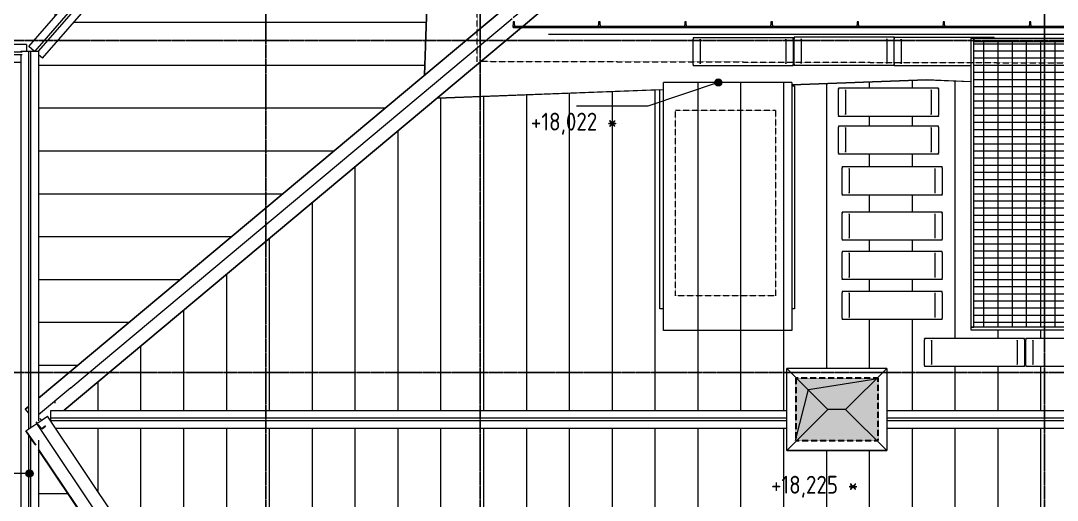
# Model space of a CAD drawing. Header units: millimetres. Extents: x -99936 to 523262, y -63190 to 327013.
# Drawn here: x 422635 to 437147, y 6504 to 13218 of the extents above; entities that cross this region are included whole.
import ezdxf

# ---------------------------------------------------------------- set-up
doc = ezdxf.new("R2010")
doc.units = ezdxf.units.MM
doc.linetypes.add('ADSK_Линия сетки', pattern=[25, 20, -2.5, 0, -2.5])
doc.linetypes.add('ADSK_Штриховая_ш3 п1_5', pattern=[4.5, 3, -1.5])
for name, color, linetype, lineweight in [('0_АР', 8, 'Continuous', 20), ('Антураж', 7, 'Continuous', 18), ('Воздуховоды', 7, 'Continuous', 18), ('Ограждение', 251, 'Continuous', 18)]:
    doc.layers.add(name, color=color, linetype=linetype, lineweight=lineweight)
doc.layers.add('Обобщенные модели', color=5, linetype='Continuous', lineweight=18, true_color=0x0000ff)
doc.styles.add('GOST Common_1', font='GOST Common_0.ttf', dxfattribs={"width": 0.9, "height": 200})

# ---------------------------------------------------------------- blocks, each defined once
blk = doc.blocks.new('Ограждение - 20 доп поручень 300-1864261-План кровли АР копия 1')
at = {"layer": 'Ограждение'}
for p, q in [((-60, 10), (-40, 10)), ((-60, 10), (-60, -10)), ((0, 10), (-40, 10)), ((0, -10), (0, 10)), ((-40, -10), (-60, -10)), ((-40, -10), (0, -10))]:
    blk.add_line(p, q, dxfattribs=at)
blk = doc.blocks.new('Ограждение - Ограждение-2940136-План кровли АР копия 1')
at = {"rotation": 89.99999999999946}
for p in [(10621, 13206), (11817, 13206), (13023, 13206), (14230, 13206), (15436, 13206), (16642, 13206), (17848, 13206)]:
    blk.add_blockref('Ограждение - 20 доп поручень 300-1864261-План кровли АР копия 1', p, dxfattribs=at)
blk = doc.blocks.new('Тип верхнего поручня - Верхний поручень_Внутренний_-2940138-План кровли АР копия 1')
at = {"layer": 'Ограждение'}
for p, q in [((10611, 13126), (10611, 13146)), ((10611, 13146), (38155, 13146)), ((38165, 13126), (10611, 13126))]:
    blk.add_line(p, q, dxfattribs=at)
blk = doc.blocks.new('Тип верхнего поручня - Верхний поручень_Внутренний_-V31-План кровли АР копия 1')
at = {"layer": 'Ограждение'}
for p, q in [((10611, 13146), (10611, 13126)), ((10611, 13146), (38155, 13146)), ((10611, 13126), (38165, 13126))]:
    blk.add_line(p, q, dxfattribs=at)
blk = doc.blocks.new('Planka_konka_K1 - Кровля - Планка конька К1-2963703-План кровли АР копия 1')
at = {"layer": 'Обобщенные модели'}
for p, q in [((9045, 17), (-20750, 17)), ((9045, 125), (-20330, 125)), ((20683, 125), (10445, 125)), ((20750, 17), (10445, 17)), ((20750, 25), (20750, 17)), ((20750, 17), (20750, -17)), ((-14985, -17), (9045, -17)), ((9045, -125), (-4793, -125)), ((10445, -17), (20750, -17)), ((20750, -125), (10445, -125)), ((20750, -17), (20750, -125))]:
    blk.add_line(p, q, dxfattribs=at)
blk = doc.blocks.new('Planka_konka_K1 - Кровля - Планка конька К1-2964228-План кровли АР копия 1')
at = {"layer": 'Обобщенные модели'}
for p, q in [((-4100, 17), (-4100, 125)), ((4049, 125), (-4100, 125)), ((-4100, -17), (-4100, 17)), ((-1270, 17), (-4100, 17)), ((4100, 17), (-1192, 17)), ((4100, 125), (4083, 125)), ((4100, 125), (4100, 17)), ((4100, 17), (4100, -17)), ((-4100, -125), (-4100, -17)), ((-4100, -17), (-1320, -17)), ((-1350, -125), (-4100, -125)), ((-1169, -17), (4100, -17)), ((4100, -125), (-1077, -125)), ((4100, -17), (4100, -125))]:
    blk.add_line(p, q, dxfattribs=at)
blk = doc.blocks.new('Planka_konka_K1 - Кровля - Планка конька К1-2964186-План кровли АР копия 1')
at = {"layer": 'Обобщенные модели'}
for p, q in [((-2850, 17), (-2850, 26)), ((-2850, -17), (-2850, 17)), ((2789, 17), (-2850, 17)), ((2850, 125), (-2409, 125)), ((2850, 125), (2850, 34)), ((-2850, -125), (-2850, -17)), ((-2850, -17), (2789, -17)), ((2769, -125), (-2850, -125))]:
    blk.add_line(p, q, dxfattribs=at)
blk = doc.blocks.new('Ограждение - Ограждение-2967915-План кровли АР копия 1')
at = {"layer": 'Ограждение'}
for p, q in [((10551, 13451), (10610, 13500)), ((10551, 13449), (10611, 13499)), ((3967, 7941), (10531, 13434)), ((3967, 7939), (10531, 13432)), ((10611, 13265), (10790, 13414)), ((4419, 8083), (10598, 13253)), ((10995, 13350), (10751, 13146)), ((10753, 13146), (10996, 13349)), ((10727, 13126), (4323, 7767)), ((4326, 7767), (10729, 13126)), ((3781, 7786), (3821, 7819)), ((3782, 7785), (3781, 7786)), ((3782, 7785), (3823, 7818)), ((3824, 7734), (3782, 7785)), ((3947, 7588), (3931, 7607)), ((4014, 7508), (3963, 7569)), ((3982, 7654), (4009, 7629)), ((4063, 7548), (4014, 7508)), ((4015, 7507), (4063, 7547)), ((4015, 7507), (4014, 7508))]:
    blk.add_line(p, q, dxfattribs=at)
blk = doc.blocks.new('Ограждение - Ограждение-2968274-План кровли АР копия 1')
at = {"layer": 'Ограждение'}
for p, q in [((10740, 20784), (10746, 20791)), ((10791, 20779), (10841, 20735)), ((10862, 20708), (10551, 20351)), ((10586, 20443), (10841, 20735)), ((10841, 20735), (10853, 20724)), ((10853, 20724), (10862, 20717)), ((10551, 20187), (10847, 20527)), ((3918, 12798), (10531, 20380)), ((10531, 20328), (3963, 12798)), ((10551, 20403), (10568, 20423)), ((4020, 12698), (10531, 20164)), ((3831, 12863), (9633, 19515)), ((3906, 12798), (3831, 12863)), ((4020, 12698), (3967, 12745))]:
    blk.add_line(p, q, dxfattribs=at)
blk = doc.blocks.new('Ограждение - Ограждение-2975933-План кровли АР копия 1')
at = {"layer": 'Ограждение'}
for p, q in [((14514, 12309), (14550, 12309)), ((14550, 12309), (14550, 9189)), ((14550, 9189), (14514, 9189))]:
    blk.add_line(p, q, dxfattribs=at)
blk = doc.blocks.new('Ограждение - Ограждение-2976120-План кровли АР копия 1')
at = {"layer": 'Ограждение'}
for p, q in [((12664, 9189), (12664, 12254)), ((12714, 9189), (12664, 9189))]:
    blk.add_line(p, q, dxfattribs=at)
blk = doc.blocks.new('Construction_Roof-Accessories_Lindab_KO - Construction_Roof-Accessories_Lindab_KO-V50-План кровли АР копия 1')
at = {"layer": 'Обобщенные модели', "lineweight": 9}
for p, q in [((34475, 12868), (34475, 12524)), ((34476, 12861), (34476, 12868)), ((34476, 12524), (34476, 12530))]:
    blk.add_line(p, q, dxfattribs=at)
blk = doc.blocks.new('Construction_Roof-Accessories_Lindab_BR - Construction_Roof-Accessories_Lindab_BR-V51-План кровли АР копия 1')
at = {"layer": 'Обобщенные модели', "lineweight": 9}
for p, q in [((34378, 12886), (34378, 12889)), ((35778, 12889), (34378, 12889)), ((34378, 12886), (34378, 12871)), ((34378, 12870), (34378, 12871)), ((34378, 12864), (34378, 12870)), ((34378, 12528), (34378, 12864)), ((35778, 12889), (35778, 12886)), ((35778, 12871), (35778, 12886)), ((35778, 12871), (35778, 12870)), ((35778, 12870), (35778, 12864)), ((35778, 12864), (35778, 12528)), ((34378, 12520), (34378, 12528)), ((34378, 12513), (34378, 12520)), ((34378, 12513), (34378, 12498)), ((34378, 12496), (34378, 12498)), ((35778, 12496), (34378, 12496)), ((35778, 12528), (35778, 12520)), ((35778, 12520), (35778, 12513)), ((35778, 12498), (35778, 12513)), ((35778, 12498), (35778, 12496))]:
    blk.add_line(p, q, dxfattribs=at)
blk = doc.blocks.new('Антураж 4 - Антураж 4-5053377-План кровли АР копия 1')
at = {"layer": 'Антураж'}
for p, q in [((14514, 12324), (16400, 12394)), ((16400, 12392), (14514, 12322)), ((16400, 12394), (17020, 12370)), ((16400, 12392), (16400, 12394)), ((17020, 12368), (16400, 12392)), ((12664, 12253), (9547, 12137)), ((9550, 12139), (12714, 12257))]:
    blk.add_line(p, q, dxfattribs=at)
blk = doc.blocks.new('Ограждение - Ограждение-5160384-План кровли АР копия 1')
at = {"layer": 'Ограждение'}
for p, q in [((3790, 7482), (3940, 7583)), ((3940, 7583), (4090, 7684)), ((7485, 2305), (3940, 7583)), ((4090, 7684), (4091, 7684)), ((7673, 2348), (4090, 7684)), ((7675, 2348), (4091, 7684)), ((3789, 7481), (3790, 7482)), ((3919, 7287), (3789, 7481)), ((3790, 7482), (3926, 7279)), ((3967, 7219), (6519, 3419)), ((6412, 3575), (3967, 7216)), ((7690, 2324), (7686, 2328)), ((7690, 2326), (7688, 2328)), ((7848, 1765), (7505, 2276)), ((8071, 1759), (7710, 2296)), ((8069, 1758), (7710, 2294)), ((7913, 1668), (7902, 1684))]:
    blk.add_line(p, q, dxfattribs=at)
blk = doc.blocks.new('Антураж 21 - Антураж 21-5695973-План кровли АР копия 1')
at = {"layer": 'Антураж'}
for p, q in [((10905, 20721), (10647, 13342)), ((10857, 20721), (10905, 20721)), ((10905, 20721), (10921, 20720)), ((10590, 13483), (10836, 20514)), ((10844, 20523), (10597, 13490)), ((9368, 12461), (9600, 19096)), ((9602, 19099), (9370, 12462)), ((10665, 13409), (10663, 13341)), ((10647, 13342), (10600, 13342)), ((10605, 13342), (10650, 13342)), ((10663, 13341), (10647, 13342)), ((10650, 13342), (10656, 13342)), ((10652, 13342), (10651, 13342)), ((10651, 13342), (10657, 13341)), ((10654, 13342), (10652, 13342)), ((10656, 13342), (10654, 13342)), ((10657, 13341), (10663, 13341))]:
    blk.add_line(p, q, dxfattribs=at)
blk = doc.blocks.new('Construction_Roof-Accessories_Lindab_BR - Construction_Roof-Accessories_Lindab_BR-V82-План кровли АР копия 1')
at = {"layer": 'Обобщенные модели', "lineweight": 9}
for p, q in [((17345, 12985), (15945, 12985)), ((15945, 12980), (15945, 12967)), ((15945, 12960), (15945, 12967)), ((15945, 12967), (15945, 12967)), ((15945, 12624), (15945, 12960)), ((17345, 12985), (17345, 12983)), ((17345, 12973), (17345, 12983)), ((15945, 12622), (15945, 12624)), ((15945, 12606), (15945, 12594)), ((15945, 12592), (15945, 12594)), ((17020, 12592), (15945, 12592))]:
    blk.add_line(p, q, dxfattribs=at)
blk = doc.blocks.new('Construction_Roof-Accessories_Lindab_BR - Construction_Roof-Accessories_Lindab_BR-V83-План кровли АР копия 1')
at = {"layer": 'Обобщенные модели', "lineweight": 9}
for p, q in [((14545, 12987), (14545, 12990)), ((15945, 12990), (14545, 12990)), ((14545, 12987), (14545, 12972)), ((14545, 12971), (14545, 12972)), ((14545, 12965), (14545, 12971)), ((14545, 12628), (14545, 12965)), ((15945, 12990), (15945, 12987)), ((15945, 12980), (15945, 12987)), ((14545, 12621), (14545, 12628)), ((14545, 12614), (14545, 12621)), ((14545, 12614), (14545, 12598)), ((14545, 12597), (14545, 12598)), ((15945, 12597), (14545, 12597)), ((15945, 12622), (15945, 12621)), ((15945, 12621), (15945, 12614)), ((15945, 12607), (15945, 12614))]:
    blk.add_line(p, q, dxfattribs=at)
blk = doc.blocks.new('Ограждение - Ограждение-5945901-План кровли АР копия 1')
at = {"layer": 'Ограждение'}
for p, q in [((17020, 12973), (17020, 8933)), ((17060, 12973), (17020, 12973)), ((32008, 12973), (17060, 12973)), ((17060, 8933), (17060, 12973)), ((17060, 12973), (17060, 12933)), ((17060, 12933), (32008, 12933)), ((31968, 8933), (17020, 8933)), ((17020, 8933), (17060, 8933)), ((17020, 8933), (17020, 8893)), ((17020, 8893), (31968, 8893))]:
    blk.add_line(p, q, dxfattribs=at)
blk = doc.blocks.new('Зонт прямоугольного сечения - Стандартное-5964361-План кровли АР копия 1')
at = {"layer": 'Воздуховоды'}
for p, q in [((0, 125), (-575, 700)), ((-575, 700), (-575, -700)), ((-575, 700), (575, 700)), ((-575, 700), (575, 700)), ((-575, 700), (-575, -700)), ((575, 700), (0, 125)), ((575, -700), (575, 700)), ((575, 700), (575, -700)), ((0, 125), (0, -125)), ((-575, -700), (0, -125)), ((0, -125), (575, -700)), ((575, -700), (-575, -700)), ((575, -700), (-575, -700))]:
    blk.add_line(p, q, dxfattribs=at)

msp = doc.modelspace()

# ---------------------------------------------------------------- hatches: boundary and pattern name
at = {"layer": '0_АР'}
h = msp.add_hatch(dxfattribs=at)
h.set_pattern_fill('FP_15', color=256, style=0, pattern_type=2)
h.set_pattern_definition([(270, (418918.6, 2257.7), (600, 4e-14), [])])
h.paths.add_polyline_path([(422716.443, 12793.307), (422824.77, 12793.307), (422749.873, 12858.629), (428551.186, 19510.343), (428551.186, 19623.324), (421785.432, 19375.981), (417457.08, 12884.627), (422716.443, 12884.627), (422716.443, 12808.8)])
h.paths.add_polyline_path([(422390.089, 20602.98), (429139.739, 20849.734), (429147.237, 20887.709), (422423.798, 20641.913), (422423.412, 20653.805), (422403.798, 20623.889)])
h.paths.add_polyline_path([(429786.78, 20736.797), (429793.583, 20744.597), (429713.795, 20770.499), (429729.135, 20757.12), (429786.78, 20738.406)])
h.paths.add_polyline_path([(429793.583, 20744.597), (429837.727, 20795.212), (429799.097, 20807.69), (429799.097, 20802.861), (429797.475, 20801.603), (429796.826, 20796.592), (429795.204, 20796.273), (429795.204, 20793.786), (429795.204, 20755.689), (429796.826, 20755.162), (429795.204, 20750.684)])
h.paths.add_polyline_path([(429658.551, 20780.034), (429664.26, 20786.579), (429445.642, 20857.55), (429448.489, 20848.227), (429620.256, 20792.465)])
h.paths.add_polyline_path([(429445.246, 20859.288), (429445.246, 20904.981), (429450.76, 20920.205), (429446.822, 20921.477), (429443.032, 20938.082), (429443.032, 20889.792), (429438.512, 20888.792), (429440.71, 20879.162)])
h = msp.add_hatch(dxfattribs=at)
h.set_pattern_fill('FP_8', color=256, style=0, pattern_type=2)
h.set_pattern_definition([(180, (420477.3, -4.2), (-7e-14, -600), [])])
h.paths.add_polyline_path([(422885.515, 7936.79), (428286.431, 12456.665), (428518.424, 19092.254), (422938.369, 12694.231), (422885.515, 12740.328), (422885.515, 8370.802)])
h.paths.add_polyline_path([(429508.165, 13479.1), (429515.948, 13485.614), (429761.435, 20517.474), (429754.564, 20509.596), (429510.774, 13553.55)])
h.paths.add_polyline_path([(429839.414, 20715.886), (429842.141, 20793.786), (429837.727, 20795.212), (429771.943, 20719.785), (429775.682, 20716.524), (429832.943, 20716.147)])
h = msp.add_hatch(dxfattribs=at)
h.set_pattern_fill('FP_22', color=256, style=0, pattern_type=2)
h.set_pattern_definition([(270, (418918.6, 2563.4), (600, 4e-14), [])])
h.paths.add_polyline_path([(422900.507, 7649.75), (423337.22, 8078.289), (422885.515, 7700.269), (422885.515, 7661.029), (422894.79, 7654.051)])
h.paths.add_polyline_path([(463635.905, 7762.391), (463818.609, 7762.391), (458338.13, 12090.193), (454353.542, 12258.394), (454353.542, 8880.787), (452357.634, 8881.348), (452357.634, 12342.646), (451263.336, 12388.84), (450926.641, 12375.854), (450926.641, 12190.986), (452193.931, 12190.986), (452193.931, 11798.155), (450926.641, 11798.155), (450926.641, 11557.087), (452193.931, 11557.087), (452193.931, 11164.257), (450926.641, 11164.257), (450926.641, 10903.54), (452193.931, 10903.54), (452193.931, 10510.71), (450926.641, 10510.71), (450926.641, 10269.642), (452193.931, 10269.642), (452193.931, 9876.812), (450926.641, 9876.812), (450926.641, 9635.744), (452193.931, 9635.744), (452193.931, 9242.913), (450926.641, 9242.913), (450926.641, 9001.846), (452193.931, 9001.846), (452193.931, 8609.015), (450793.931, 8609.015), (450793.931, 8888.787), (435938.557, 8889.469), (435938.557, 12363.908), (435318.722, 12387.839), (433432.315, 12317.525), (433432.315, 12305.152), (433468.583, 12305.152), (433468.583, 9185.152), (433432.315, 9185.152), (433432.315, 8880.787), (431632.315, 8881.348), (431632.315, 9185.152), (431582.626, 9185.152), (431582.626, 12248.579), (428465.176, 12131.762), (423244.102, 7762.391), (433359.441, 7762.391), (433359.441, 8348.724), (434759.441, 8348.724), (434759.441, 7762.391), (438533.148, 7762.391), (438533.148, 8371.229), (440033.87, 8370.787), (440033.87, 7762.391), (446527.868, 7762.391), (446527.868, 8368.94), (442332.934, 8368.94), (442332.934, 8374.267), (440932.934, 8374.267), (440932.934, 8767.098), (442332.934, 8767.098), (442332.934, 8761.77), (450732.934, 8761.77), (450732.934, 8368.94), (448033.148, 8368.94), (448033.148, 7762.391), (448579.503, 7762.391), (448579.503, 8328.724), (450159.099, 8328.724), (450159.099, 7762.391), (458788.667, 7762.391), (458788.667, 8328.724), (460148.307, 8328.724), (460148.307, 7762.391), (463317.22, 7762.391)])
h.paths.add_polyline_path([(440028.317, 8374.267), (438112.934, 8374.267), (438112.934, 8767.098), (440912.934, 8767.098), (440912.934, 8374.267), (440044.604, 8374.267)])
h.paths.add_polyline_path([(437978.834, 8374.267), (436709.043, 8374.267), (436709.043, 8767.098), (438109.043, 8767.098), (438109.043, 8374.267), (438008.743, 8374.267)])
h.paths.add_polyline_path([(436533.366, 8374.267), (435289.043, 8374.267), (435289.043, 8767.098), (436689.043, 8767.098), (436689.043, 8374.267), (436588.743, 8374.267)])
h.paths.add_polyline_path([(435087.897, 9034.247), (434137.5, 9034.247), (434137.5, 9427.077), (435537.5, 9427.077), (435537.5, 9034.247), (435437.2, 9034.247)])
h.paths.add_polyline_path([(434137.5, 9595.699), (434137.5, 9988.53), (435537.5, 9988.53), (435537.5, 9595.699), (434237.2, 9595.699)])
h.paths.add_polyline_path([(434726.53, 10143.025), (434137.5, 10143.025), (434137.5, 10535.855), (435537.5, 10535.855), (435537.5, 10143.025), (435087.897, 10143.025)])
h.paths.add_polyline_path([(434726.53, 10776.923), (434137.5, 10776.923), (434137.5, 11169.753), (435537.5, 11169.753), (435537.5, 10776.923), (435087.897, 10776.923)])
h.paths.add_polyline_path([(435383.443, 11350.584), (434083.743, 11350.584), (434083.743, 11743.414), (435483.743, 11743.414), (435483.743, 11350.584), (435449.264, 11350.584)])
h.paths.add_polyline_path([(434183.443, 11878.747), (434083.743, 11878.747), (434083.743, 12271.577), (435483.743, 12271.577), (435483.743, 11878.747), (434251.043, 11878.747)])
h.paths.add_polyline_path([(443273.928, 13233.946), (451515.613, 13551.805), (451515.613, 13553.262), (451511.541, 13554.059), (451511.541, 13617.689), (451515.383, 13633.791), (451509.369, 13633.559), (451510.093, 13617.689), (451509.582, 13554.529), (443273.9, 13236.903), (435046.355, 13554.548), (435046.355, 13633.587), (435041.119, 13633.559), (435044.906, 13617.689), (435044.906, 13554.059), (435040.525, 13553.102), (435040.834, 13551.805), (443273.9, 13233.947)])
h.paths.add_polyline_path([(443278.186, 13315.776), (443278.171, 13316.104), (443278.171, 13315.777)])
h.paths.add_polyline_path([(456752.14, 13342.611), (456748.237, 13345.693), (451811.578, 13554.084), (451811.578, 13633.125), (451806.343, 13633.092), (451810.018, 13617.689), (451810.018, 13554.059), (451805.637, 13553.102), (451806.282, 13551.39), (456709.639, 13344.405)])
h.paths.add_polyline_path([(430286.799, 13353.446), (434742.802, 13519.539), (434744.467, 13526.528), (430385.856, 13357.292)])
h.paths.add_polyline_path([(434744.981, 13528.669), (434750.833, 13553.197), (434746.43, 13554.059), (434746.43, 13617.689), (434744.332, 13603.892), (434744.981, 13590.178), (434744.981, 13551.805)])
at = {"layer": '0_АР', "lineweight": 9}
h = msp.add_hatch(dxfattribs=at)
h.set_pattern_fill('FP_51', color=256, style=0, pattern_type=2)
h.set_pattern_definition([(0, (418918.58, -4.21), (0, 100), []), (90, (418918.58, -4.21), (-200, 1e-14), [])])
h.paths.add_polyline_path([(450886.641, 8928.787), (450886.641, 12928.787), (435978.557, 12928.787), (435978.557, 8928.787), (450807.369, 8928.787)])
h.paths.add_polyline_path([(450894.141, 8921.287), (450894.141, 8928.787), (450886.641, 8928.106), (450886.641, 8921.287)])
h.paths.add_polyline_path([(450901.465, 8907.977), (450906.641, 8907.977), (450906.632, 8921.287), (450894.141, 8920.861), (450894.141, 8907.977), (450900.391, 8907.977)])
at = {"layer": '0_АР'}
h = msp.add_hatch(dxfattribs=at)
h.set_pattern_fill('FP_31', color=256, style=0, pattern_type=2)
h.set_pattern_definition([(270, (418918.6, -47.5), (600, 4e-14), [])])
h.paths.add_polyline_path([(431632.315, 8880.787), (433432.315, 8881.348), (433432.315, 12354.051), (431632.315, 12354.051), (431632.315, 8881.348)])
h = msp.add_hatch(color=256, dxfattribs=at)
edge = h.paths.add_edge_path()
edge.add_arc((432401.773, 12354.051), 50, 0, 360)
msp.add_hatch(color=256, dxfattribs=at).paths.add_polyline_path([(433488.148, 7340.486), (434638.148, 7340.486), (434638.148, 8210.787), (433488.148, 8210.787), (433488.148, 7349.712)])
h = msp.add_hatch(dxfattribs=at)
h.set_pattern_fill('FP_20', color=256, style=0, pattern_type=2)
h.set_pattern_definition([(90, (418918.6, 157.27), (-600, 4e-14), [])])
h.paths.add_polyline_path([(432093.277, 1522.693), (432094.318, 1522.73), (432093.283, 1522.73)])
h.paths.add_polyline_path([(432080.127, 1548.134), (432089.197, 1602.374), (432094.145, 1601.76), (438298.583, 1819.308), (438298.583, 2239.215), (438284.701, 2254.932), (438296.288, 1821.33), (432089.141, 1604.053), (432086.81, 1589.592)])
h.paths.add_polyline_path([(431815.192, 1548.134), (431805.512, 1604.097), (430037.461, 1665.06), (431806.175, 1602.058)])
h.paths.add_polyline_path([(454497.038, 1548.134), (454488.068, 1603.784), (447978.826, 1840.039), (447978.826, 2005.276), (447971.835, 2005.276), (447971.835, 1729.215), (447978.583, 1729.215), (447978.826, 1831.271), (454483.02, 1595.199), (454483.02, 1601.748), (454488.068, 1601.778), (454490.356, 1588.098)])
h.paths.add_polyline_path([(454761.973, 1548.134), (454772.016, 1602.251), (454782.409, 1602.027), (459995.632, 1790.569), (460003.644, 1801.593), (454772.016, 1610.436), (454770.716, 1602.374)])
h.paths.add_polyline_path([(442301.081, 1629.215), (442928.064, 1629.215), (442928.064, 1689.484), (442273.483, 1691.225), (442264.862, 1694.262), (442249.197, 1705.474), (442243.091, 1712.512), (442238.334, 1721.635), (442236.38, 1729.215), (442135.338, 1729.215), (442135.338, 1629.215), (442297.853, 1629.215)])
h.paths.add_polyline_path([(444226.662, 1629.215), (444328.078, 1629.215), (444328.078, 1729.215), (444240.308, 1729.215), (444234.048, 1714.452), (444221.183, 1700.107), (444212.448, 1694.676), (444203.905, 1691.738), (444185.912, 1689.475), (444078.957, 1689.37), (443660.807, 1689.346), (443660.807, 1629.215), (444223.005, 1629.215)])
h.paths.add_polyline_path([(443865.157, 1689.346), (443865.133, 1689.347), (443903.986, 1689.347)])
h.paths.add_polyline_path([(447978.826, 2025.276), (447978.826, 2247.13), (447971.835, 2239.215), (447971.835, 2025.276)])
h.paths.add_polyline_path([(447696.149, 2239.215), (445376.821, 4286.44), (447433.383, 2239.215)])
h.paths.add_polyline_path([(438837.035, 2239.215), (440892.307, 4286.44), (438574.269, 2239.215), (438701.569, 2239.215)])
h.paths.add_polyline_path([(438279.087, 2463.993), (443135.209, 6752.784), (447978.826, 2475.038), (447978.826, 2993.156), (452378.046, 2833.485), (452378.046, 5987.242), (454678.046, 5987.242), (454678.046, 2760.131), (460864.685, 2986.183), (464147.184, 7502.923), (464135.339, 7512.277), (434759.441, 7512.277), (434759.441, 7198.724), (433359.441, 7198.724), (433359.441, 7512.277), (423122.137, 7512.277), (426183.459, 2954.308), (431532.315, 2766.733), (431532.315, 5987.242), (433832.315, 5987.242), (433832.315, 2818.124), (438265.411, 2973.302), (438278.133, 2499.531)])
h.paths.add_polyline_path([(464373.369, 7502.923), (464380.167, 7512.277), (464360.501, 7512.277)])
h.paths.add_polyline_path([(464471.46, 7675.769), (464494.102, 7675.769), (464505.365, 7684.52), (464515.544, 7698.524), (464515.544, 7714.779), (464466.144, 7675.769)])
h.paths.add_polyline_path([(464527.792, 7724.45), (464531.172, 7724.45), (464530.029, 7726.217)])
h = msp.add_hatch(dxfattribs=at)
h.set_pattern_fill('FP_9', color=256, style=0, pattern_type=2)
h.set_pattern_definition([(180, (421577.56, -4.2), (-7e-14, -600), [])])
h.paths.add_polyline_path([(426886.779, -64.067), (426910.226, -7.489), (426989.314, -7.489), (426996.717, -11.739), (426996.717, 5.227), (426948.765, -6.804), (426900.286, -7.489), (426880.465, -56.436)])
h.paths.add_polyline_path([(426905.075, 4.336), (426996.717, 27.813), (426996.717, 31.804), (426906.04, 6.718)])
h.paths.add_polyline_path([(426996.717, 281.413), (426996.717, 285.404), (426880.62, 315.146), (426881.611, 320.02), (426949.756, 320.02), (426980.914, 312.038), (426980.523, 321.515), (426948.765, 320.672), (426883.827, 320.92), (426829.862, 1633.012), (426822.395, 1642.567), (426877.157, 314.489), (426980.523, 285.893)])
h.paths.add_polyline_path([(425906.408, 1120.826), (425906.408, 2814.767), (425437.753, 3414.51), (425330.419, 3571.757), (422885.515, 7211.948), (422885.515, 4771.929), (425821.731, 1223.168)])
h.paths.add_polyline_path([(424739.335, 2361.851), (422885.515, 4735.734), (422885.515, 4616.694), (424414.209, 2754.804), (424608.248, 2520.285)])
h = msp.add_hatch(color=256, dxfattribs=at)
edge = h.paths.add_edge_path()
edge.add_arc((422758.07, 6879.625), 50, 0, 360)

# ---------------------------------------------------------------- linework, layer by layer
at = {"linetype": 'ADSK_Линия сетки'}
for p, q in [((436968.148, -3728.718), (436968.148, 44218.786)), ((426068.148, -3728.718), (426068.148, 22034.409)), ((429068.148, -3728.718), (429068.148, 22034.409)), ((405120.6, 12940.787), (474923.436, 12940.787)), ((405120.6, 8290.787), (474923.436, 8290.787))]:
    msp.add_line(p, q, dxfattribs=at)
at = {"layer": '0_АР', "linetype": 'ADSK_Штриховая_ш3 п1_5'}
for p, q in [((429023.583, 12644.051), (429023.583, 19958.312)), ((429061.579, 12649.536), (457549.962, 12574.426)), ((431804.04, 11967.554), (433204.04, 11967.554)), ((431804.04, 9367.554), (431804.04, 11967.554)), ((433204.04, 11967.554), (433204.04, 9367.554)), ((433204.04, 9367.554), (431804.04, 9367.554))]:
    msp.add_line(p, q, dxfattribs=at)
at = {"layer": '0_АР'}
for p, q in [((457275.269, 13023.918), (430023.583, 13023.918)), ((431632.315, 8880.787), (431632.315, 12354.051)), ((433432.315, 12354.051), (431632.315, 12354.051)), ((433432.315, 12354.051), (433432.315, 8880.787)), ((433432.315, 8880.787), (431632.315, 8880.787)), ((433663.463, 8056.147), (434634.441, 8208.429)), ((423337.22, 8078.289), (422885.515, 7700.269)), ((433484.441, 7338.128), (433663.463, 8056.147))]:
    msp.add_line(p, q, dxfattribs=at)
at = {"layer": '0_АР', "lineweight": 20}
for p, q in [((432401.773, 12354.051), (431414.59, 12021.924)), ((431414.59, 12021.924), (430414.389, 12021.924)), ((422758.07, 6879.625), (421793.385, 6879.625))]:
    msp.add_line(p, q, dxfattribs=at)
at = {"layer": '0_АР', "linetype": 'ADSK_Штриховая_ш3 п1_5', "lineweight": 30}
for p, q in [((434638.148, 8210.787), (433488.148, 8210.787)), ((433488.148, 8210.787), (433488.148, 7340.486)), ((434638.148, 7340.486), (434638.148, 8210.787)), ((433488.148, 7340.486), (434638.148, 7340.486))]:
    msp.add_line(p, q, dxfattribs=at)
at = {"layer": '0_АР'}
for centre in [(432401.773, 12354.051), (422758.07, 6879.625)]:
    msp.add_circle(centre, 50, dxfattribs=at)

# ---------------------------------------------------------------- block references
for name, p in [('Ограждение - Ограждение-2940136-План кровли АР копия 1', (418918.583, -4.213)), ('Тип верхнего поручня - Верхний поручень_Внутренний_-2940138-План кровли АР копия 1', (418918.583, -4.213)), ('Тип верхнего поручня - Верхний поручень_Внутренний_-V31-План кровли АР копия 1', (418918.583, -4.213)), ('Антураж 4 - Антураж 4-5053377-План кровли АР копия 1', (418918.583, -4.213)), ('Ограждение - Ограждение-2968274-План кровли АР копия 1', (418918.583, -4.213)), ('Антураж 21 - Антураж 21-5695973-План кровли АР копия 1', (418918.583, -4.213)), ('Ограждение - Ограждение-2967915-План кровли АР копия 1', (418918.583, -4.213)), ('Construction_Roof-Accessories_Lindab_BR - Construction_Roof-Accessories_Lindab_BR-V51-План кровли АР копия 1', (397670.914, 89.879)), ('Construction_Roof-Accessories_Lindab_KO - Construction_Roof-Accessories_Lindab_KO-V50-План кровли АР копия 1', (397670.914, 89.879)), ('Construction_Roof-Accessories_Lindab_KO - Construction_Roof-Accessories_Lindab_KO-V50-План кровли АР копия 1', (398870.914, 89.879)), ('Construction_Roof-Accessories_Lindab_BR - Construction_Roof-Accessories_Lindab_BR-V83-План кровли АР копия 1', (418918.583, -4.213)), ('Construction_Roof-Accessories_Lindab_KO - Construction_Roof-Accessories_Lindab_KO-V50-План кровли АР копия 1', (399085.914, 96.62)), ('Construction_Roof-Accessories_Lindab_KO - Construction_Roof-Accessories_Lindab_KO-V50-План кровли АР копия 1', (400285.914, 96.62)), ('Construction_Roof-Accessories_Lindab_BR - Construction_Roof-Accessories_Lindab_BR-V82-План кровли АР копия 1', (418918.583, -4.213)), ('Construction_Roof-Accessories_Lindab_KO - Construction_Roof-Accessories_Lindab_KO-V50-План кровли АР копия 1', (400485.866, 92.151)), ('Ограждение - Ограждение-5945901-План кровли АР копия 1', (418918.583, -4.213)), ('Planka_konka_K1 - Кровля - Планка конька К1-2964186-План кровли АР копия 1', (419866.443, 12759.57)), ('Ограждение - Ограждение-2976120-План кровли АР копия 1', (418918.583, -4.213)), ('Ограждение - Ограждение-2975933-План кровли АР копия 1', (418918.583, -4.213)), ('Construction_Roof-Accessories_Lindab_BR - Construction_Roof-Accessories_Lindab_BR-V51-План кровли АР копия 1', (399706.074, -617.163)), ('Construction_Roof-Accessories_Lindab_KO - Construction_Roof-Accessories_Lindab_KO-V50-План кровли АР копия 1', (399706.074, -617.163)), ('Construction_Roof-Accessories_Lindab_KO - Construction_Roof-Accessories_Lindab_KO-V50-План кровли АР копия 1', (400906.074, -617.163)), ('Construction_Roof-Accessories_Lindab_BR - Construction_Roof-Accessories_Lindab_BR-V51-План кровли АР копия 1', (399706.074, -1145.326)), ('Construction_Roof-Accessories_Lindab_KO - Construction_Roof-Accessories_Lindab_KO-V50-План кровли АР копия 1', (399706.074, -1145.326)), ('Construction_Roof-Accessories_Lindab_KO - Construction_Roof-Accessories_Lindab_KO-V50-План кровли АР копия 1', (400906.074, -1145.326)), ('Construction_Roof-Accessories_Lindab_BR - Construction_Roof-Accessories_Lindab_BR-V51-План кровли АР копия 1', (399759.831, -1718.987)), ('Construction_Roof-Accessories_Lindab_KO - Construction_Roof-Accessories_Lindab_KO-V50-План кровли АР копия 1', (399759.831, -1718.987)), ('Construction_Roof-Accessories_Lindab_KO - Construction_Roof-Accessories_Lindab_KO-V50-План кровли АР копия 1', (400959.831, -1718.987)), ('Construction_Roof-Accessories_Lindab_BR - Construction_Roof-Accessories_Lindab_BR-V51-План кровли АР копия 1', (399759.831, -2352.885)), ('Construction_Roof-Accessories_Lindab_KO - Construction_Roof-Accessories_Lindab_KO-V50-План кровли АР копия 1', (399759.831, -2352.885)), ('Construction_Roof-Accessories_Lindab_KO - Construction_Roof-Accessories_Lindab_KO-V50-План кровли АР копия 1', (400959.831, -2352.885)), ('Construction_Roof-Accessories_Lindab_BR - Construction_Roof-Accessories_Lindab_BR-V51-План кровли АР копия 1', (399759.831, -2900.211)), ('Construction_Roof-Accessories_Lindab_KO - Construction_Roof-Accessories_Lindab_KO-V50-План кровли АР копия 1', (399759.831, -2900.211)), ('Construction_Roof-Accessories_Lindab_KO - Construction_Roof-Accessories_Lindab_KO-V50-План кровли АР копия 1', (400959.831, -2900.211)), ('Construction_Roof-Accessories_Lindab_BR - Construction_Roof-Accessories_Lindab_BR-V51-План кровли АР копия 1', (399759.831, -3461.663)), ('Construction_Roof-Accessories_Lindab_KO - Construction_Roof-Accessories_Lindab_KO-V50-План кровли АР копия 1', (399759.831, -3461.663)), ('Construction_Roof-Accessories_Lindab_KO - Construction_Roof-Accessories_Lindab_KO-V50-План кровли АР копия 1', (400959.831, -3461.663)), ('Construction_Roof-Accessories_Lindab_BR - Construction_Roof-Accessories_Lindab_BR-V51-План кровли АР копия 1', (400911.375, -4121.643)), ('Construction_Roof-Accessories_Lindab_KO - Construction_Roof-Accessories_Lindab_KO-V50-План кровли АР копия 1', (400911.375, -4121.643)), ('Construction_Roof-Accessories_Lindab_KO - Construction_Roof-Accessories_Lindab_KO-V50-План кровли АР копия 1', (402111.375, -4121.643)), ('Construction_Roof-Accessories_Lindab_BR - Construction_Roof-Accessories_Lindab_BR-V51-План кровли АР копия 1', (402331.375, -4121.643)), ('Construction_Roof-Accessories_Lindab_KO - Construction_Roof-Accessories_Lindab_KO-V50-План кровли АР копия 1', (402331.375, -4121.643)), ('Ограждение - Ограждение-5160384-План кровли АР копия 1', (418918.583, -4.213))]:
    msp.add_blockref(name, p, dxfattribs=at)
for name, p, rotation in [('Planka_konka_K1 - Кровля - Планка конька К1-2964228-План кровли АР копия 1', (422760.457, 8693.307), 89.99999999999991), ('Зонт прямоугольного сечения - Стандартное-5964361-План кровли АР копия 1', (434059.441, 7773.724), 270.0000000000001), ('Planka_konka_K1 - Кровля - Планка конька К1-2963703-План кровли АР копия 1', (443804.926, 7637.334), 180)]:
    msp.add_blockref(name, p, dxfattribs=dict(at, rotation=rotation))

# ---------------------------------------------------------------- texts
at = {"layer": '0_АР', "lineweight": 20, "char_height": 250, "width": 1442.16184, "attachment_point": 1, "line_spacing_factor": 1.022761, "style": 'GOST Common_1'}
for s, insert in [('+18,022 *', (429778.598, 11929.942)), ('+18,225 *', (433139.845, 6845.995))]:
    msp.add_mtext(s, dxfattribs=dict(at, insert=insert))

doc.saveas('drawing.dxf')
